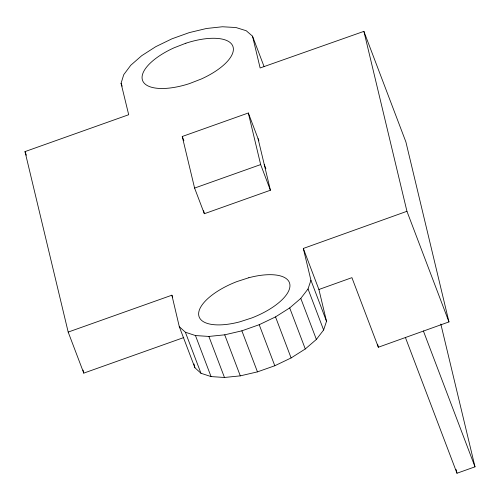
<?xml version="1.0" encoding="UTF-8"?>
<svg xmlns="http://www.w3.org/2000/svg" width="500" height="500" viewBox="0 0 500 500"><rect width="100%" height="100%" fill="white"/><g stroke="black" fill="none" stroke-linecap="round" stroke-linejoin="round"><path stroke-width="0.75" d="M183.794 337.544L83.775 373.119L68.188 332.081L25 151.606L128.694 114.725L121.062 83.312L123.744 74.662L130.781 65.244L141.7 55.7L155.756 46.681L171.994 38.8L189.3 32.6L206.5 28.487L222.419 26.762L235.969 27.531L246.238 30.738L252.519 36.175L264.006 66.413M68.188 332.081L171.887 295.2L179.3 326.688L185.375 332.225L195.463 335.55L208.881 336.438L224.713 334.825L241.875 330.825L259.206 324.712L275.519 316.9L289.7 307.925L300.788 298.394L308.031 288.956L310.925 280.256L303.319 248.456L406.944 211.3L363.888 31.369L260.125 67.975L252.519 36.175M179.3 326.688L194.894 367.731L200.963 373.263L211.056 376.587L224.469 377.475L240.3 375.863L257.462 371.869L274.794 365.75L291.106 357.944L305.287 348.963L316.381 339.431L323.619 329.994L326.512 321.294L318.906 289.494L303.319 248.456M318.906 289.494L351.919 277.656L378.344 347.231L448.963 321.912L405.906 141.981L363.888 31.369M258.062 138.644L270.406 190.231L204.338 213.725L194.594 188.081L182.25 136.494L248.319 112.994L258.881 140.8M194.594 188.081L260.663 164.581L248.319 112.994M405.356 337.344L456.981 473.237L475 466.831L440.825 324.025M406.944 211.3L448.963 321.912M423.375 330.931L475 466.831M310.925 280.256L326.512 321.294M264.231 164.438L265.875 168.756M308.031 288.956L323.619 329.994M260.663 164.581L270.406 190.231M300.788 298.394L316.381 339.431M289.7 307.925L305.287 348.963M275.519 316.9L291.106 357.944M259.206 324.712L274.794 365.75M182.25 136.494L183.875 140.769M241.875 330.825L257.462 371.869M224.713 334.825L240.3 375.863M121.062 83.312L122.156 86.188M208.881 336.438L224.469 377.475M195.463 335.55L211.056 376.587M171.887 295.2L172.706 297.362M185.375 332.225L200.963 373.263M25 151.606L26.369 155.206M456.075 469.438L456.981 473.237M377.619 344.2L378.344 347.231M203.612 210.694L204.338 213.725M83.05 370.087L83.775 373.119M194.006 363.981L194.894 367.731M185.888 43.212L174.137 47.775A48.275 19.638 -20.8 0 0 142.725 80.856A48.275 19.638 -20.8 0 0 189.556 83.562L201.3 79A48.275 19.638 -20.8 0 0 232.719 45.919A48.275 19.638 -20.8 0 0 185.888 43.212M248.856 277.725L236.938 281.581A48.275 19.638 -20.8 0 0 198.65 314.562A48.275 19.638 -20.8 0 0 239.725 321.856L251.644 318A48.275 19.638 -20.8 0 0 289.931 285.019A48.275 19.638 -20.8 0 0 248.856 277.725"/></g></svg>
